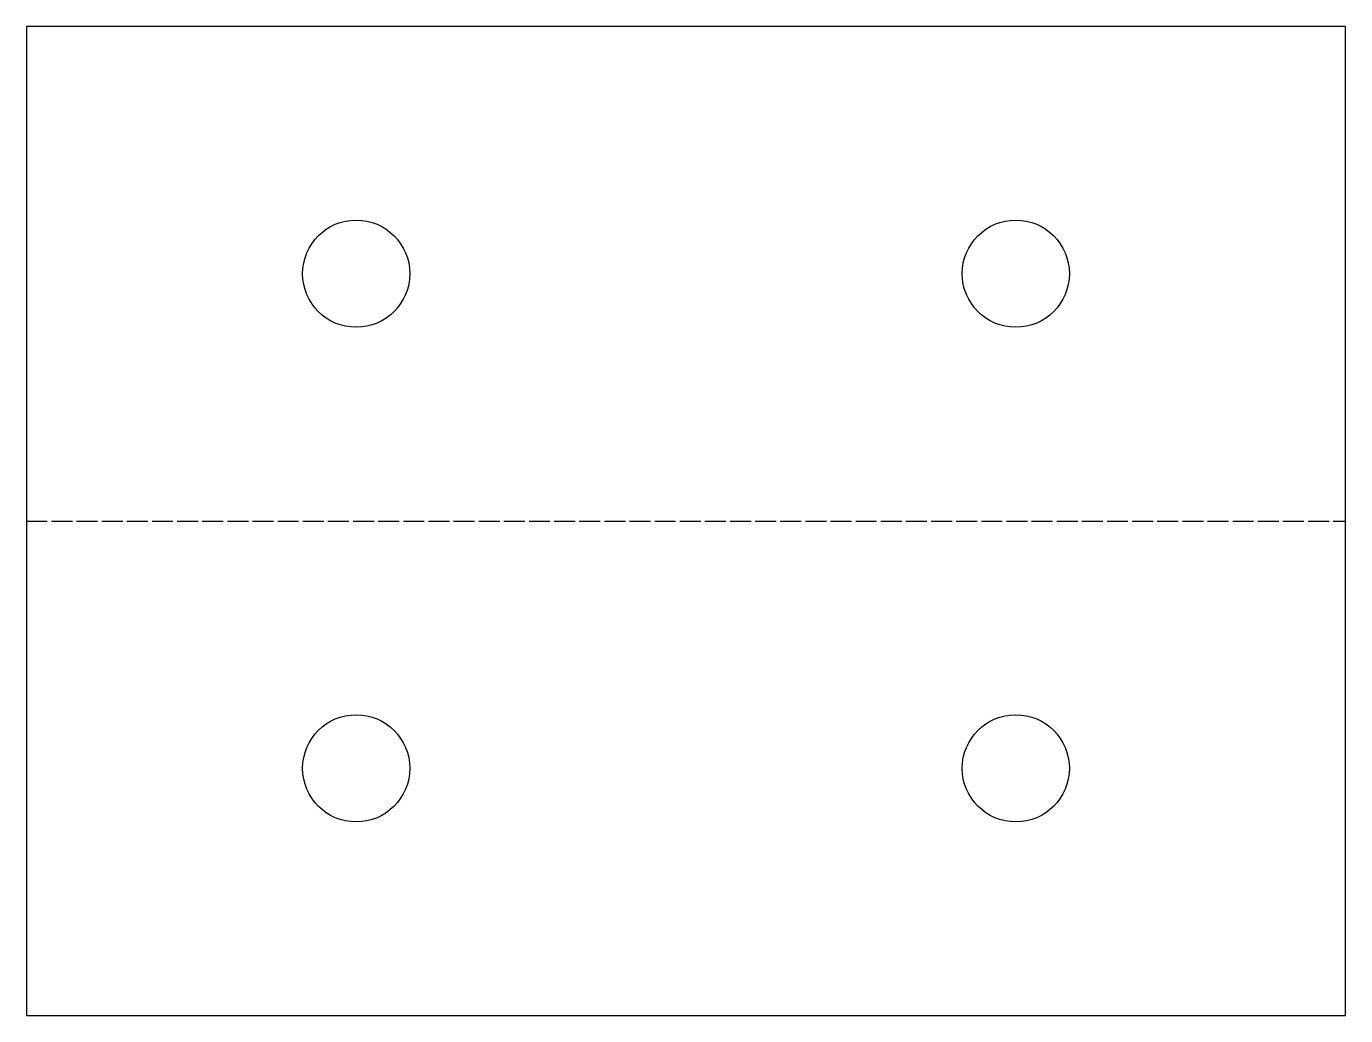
# Model space of a CAD drawing. Header units: millimetres. Extents: x 0 to 80, y 0 to 60.
import ezdxf

# ---------------------------------------------------------------- set-up
doc = ezdxf.new("R2010")
doc.units = ezdxf.units.MM
doc.linetypes.add('DASHED', pattern=[1.524, 1.27, -0.254])
doc.layers.add('REZ', color=1, linetype='Continuous')
doc.layers.add('SAVIJANJE', color=5, linetype='DASHED')

msp = doc.modelspace()

# ---------------------------------------------------------------- linework, layer by layer
at = {"layer": 'REZ'}
msp.add_lwpolyline([(0, 0), (80, 0), (80, 60), (0, 60)], close=True, dxfattribs=at)
for centre in [(20, 45), (60, 45), (20, 15), (60, 15)]:
    msp.add_circle(centre, 3.25, dxfattribs=at)
at = {"layer": 'SAVIJANJE'}
msp.add_line((0, 30), (80, 30), dxfattribs=at)

doc.saveas('drawing.dxf')
